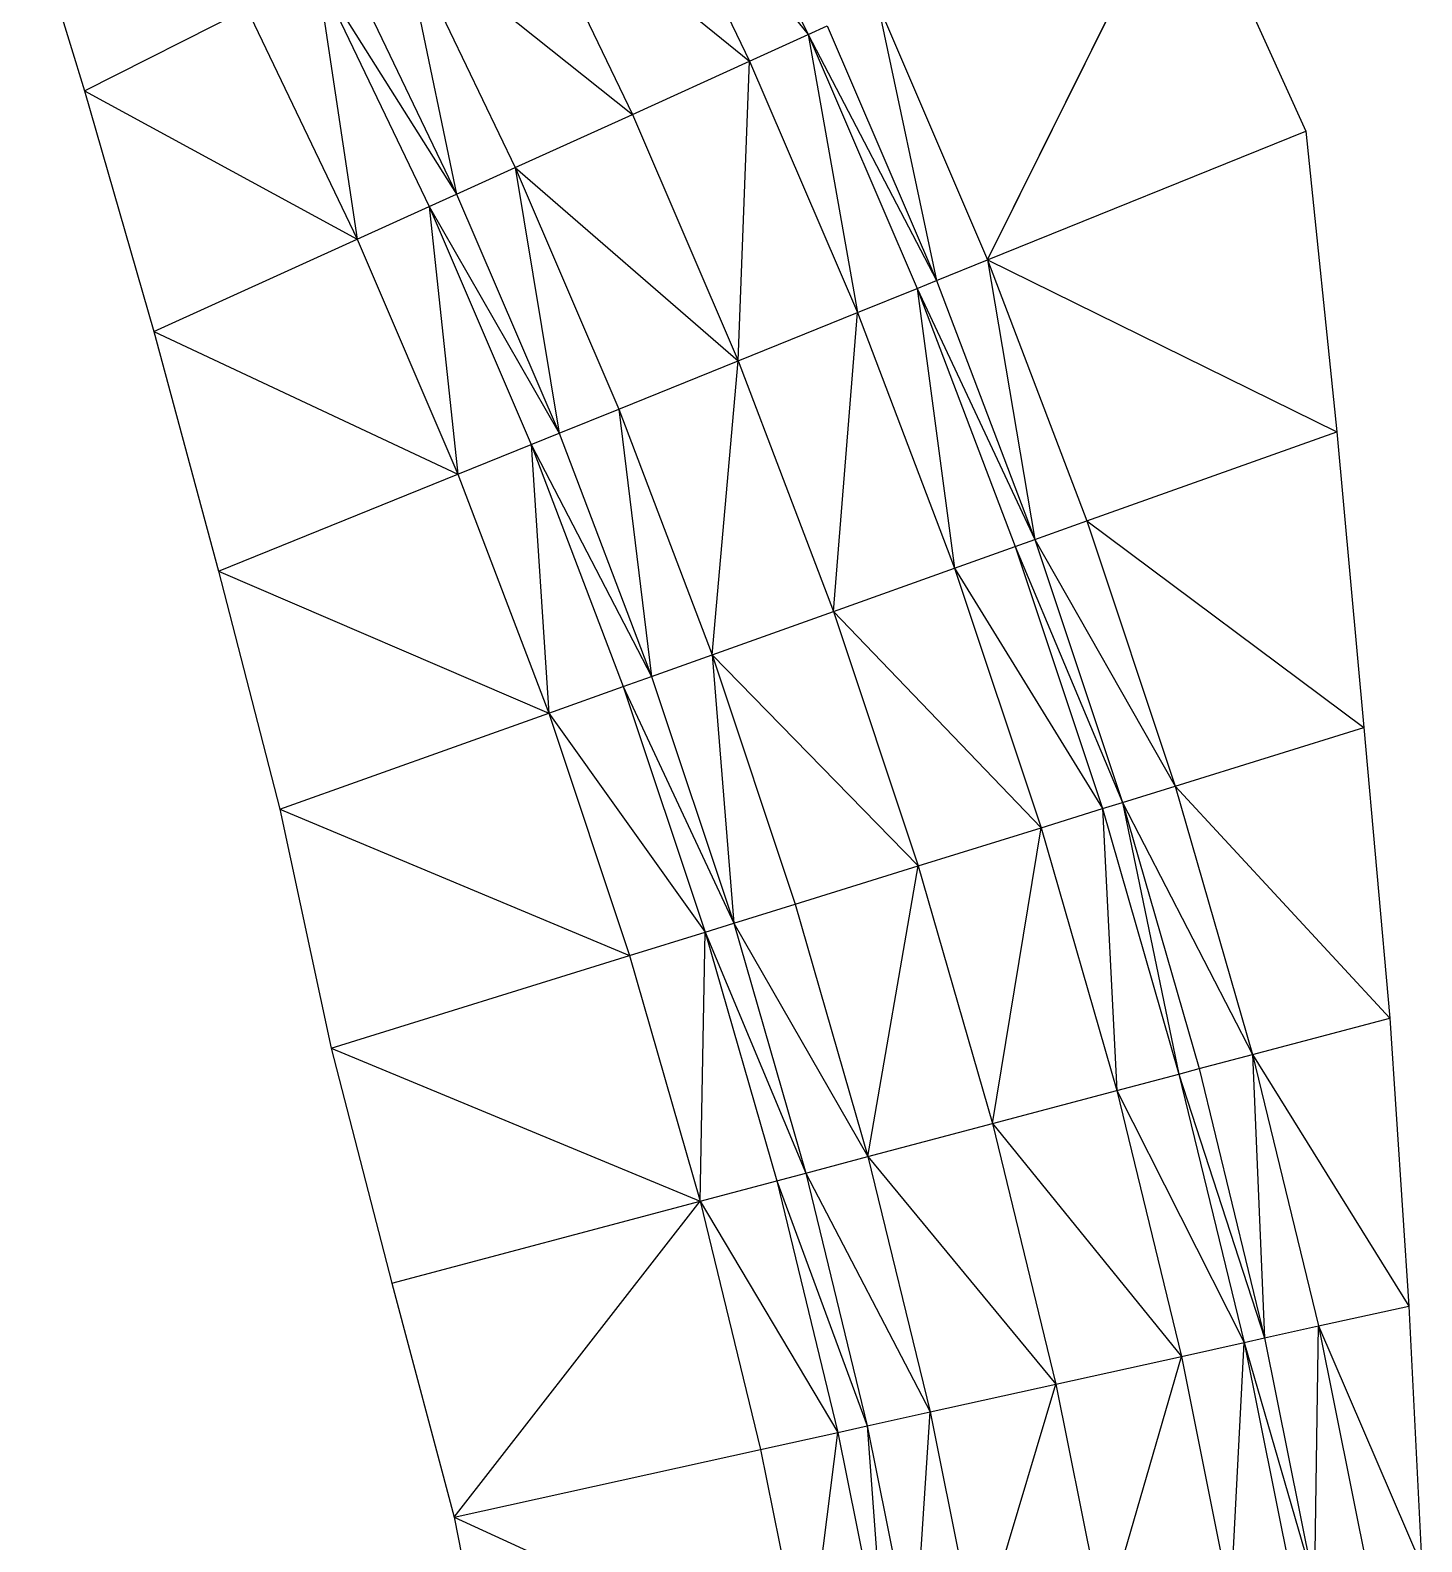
# Model space of a CAD drawing. Extents: x 2195426 to 2196998, y 328445 to 330532.
# Drawn here: x 2195979.4 to 2196109.2, y 329130.7 to 329271.6 of the extents above; entities that cross this region are included whole.
import ezdxf

# ---------------------------------------------------------------- set-up
doc = ezdxf.new("R2010")
doc.units = 0
doc.layers.add('LS-TIN-BOTTOM', color=1, linetype='CONTINUOUS')
doc.layers.add('LS-TIN-TOP', color=3, linetype='CONTINUOUS')

msp = doc.modelspace()

# ---------------------------------------------------------------- linework, layer by layer
at = {"layer": 'LS-TIN-BOTTOM'}
for p, q in [((2196040.8475, 329294.3794, 1200.0078), (2196051.9749, 329271.1599, 1200.109)), ((2196035.4919, 329291.6743, 1199.9396), (2196046.5113, 329268.6802, 1200.0408)), ((2196035.4919, 329291.6743, 1199.9396), (2196051.9749, 329271.1599, 1200.109)), ((2196024.7806, 329286.264, 1199.5148), (2196035.584, 329263.7207, 1199.616)), ((2196024.7806, 329286.264, 1199.5148), (2196046.5113, 329268.6802, 1200.0408)), ((2196068.703, 329250.1577, 1198.8056), (2196087.0524, 329287.0801, 1192.4192)), ((2196087.0524, 329287.0801, 1192.4192), (2196098.3936, 329262.1679, 1192.4)), ((2195979.4362, 329282.4732, 1193.8952), (2195984.4867, 329265.9112, 1193.3255)), ((2196014.0696, 329280.8537, 1199.09), (2196019.1932, 329256.2816, 1198.834)), ((2196014.0696, 329280.8537, 1199.09), (2196035.584, 329263.7207, 1199.616)), ((2196014.0696, 329280.8537, 1199.09), (2196024.6568, 329258.7613, 1199.1912)), ((2196008.714, 329278.1486, 1198.7328), (2196019.1932, 329256.2816, 1198.834)), ((2196006.2107, 329276.8842, 1198.1783), (2196009.919, 329252.0725, 1196.8183)), ((2196006.2107, 329276.8842, 1198.1783), (2196016.6394, 329255.1226, 1198.2795)), ((2196006.2107, 329276.8842, 1198.1783), (2196019.1932, 329256.2816, 1198.834)), ((2195984.4867, 329265.9112, 1193.3255), (2195999.6232, 329273.5568, 1196.7171)), ((2195999.6232, 329273.5568, 1196.7171), (2196009.919, 329252.0725, 1196.8183)), ((2196058.4359, 329274.0923, 1198.7044), (2196063.936, 329248.2294, 1199.8235)), ((2196058.4359, 329274.0923, 1198.7044), (2196068.703, 329250.1577, 1198.8056)), ((2196051.9749, 329271.1599, 1200.109), (2196053.7533, 329271.967, 1199.7223)), ((2196053.7533, 329271.967, 1199.7223), (2196063.936, 329248.2294, 1199.8235)), ((2196046.5113, 329268.6802, 1200.0408), (2196051.9749, 329271.1599, 1200.109)), ((2196051.9749, 329271.1599, 1200.109), (2196056.5633, 329245.247, 1200.142)), ((2196051.9749, 329271.1599, 1200.109), (2196063.936, 329248.2294, 1199.8235)), ((2196051.9749, 329271.1599, 1200.109), (2196062.1255, 329247.497, 1200.2102)), ((2196035.584, 329263.7207, 1199.616), (2196046.5113, 329268.6802, 1200.0408)), ((2196045.4389, 329240.747, 1199.7172), (2196046.5113, 329268.6802, 1200.0408)), ((2196046.5113, 329268.6802, 1200.0408), (2196056.5633, 329245.247, 1200.142)), ((2195984.4867, 329265.9112, 1193.3255), (2196009.919, 329252.0725, 1196.8183)), ((2195984.4867, 329265.9112, 1193.3255), (2195990.9537, 329243.4649, 1192.6528)), ((2196024.6568, 329258.7613, 1199.1912), (2196035.584, 329263.7207, 1199.616)), ((2196035.584, 329263.7207, 1199.616), (2196045.4389, 329240.747, 1199.7172)), ((2196068.703, 329250.1577, 1198.8056), (2196098.3936, 329262.1679, 1192.4)), ((2196098.3936, 329262.1679, 1192.4), (2196101.2763, 329234.1341, 1193.9565)), ((2196019.1932, 329256.2816, 1198.834), (2196024.6568, 329258.7613, 1199.1912)), ((2196024.6568, 329258.7613, 1199.1912), (2196028.7525, 329233.9972, 1198.9352)), ((2196024.6568, 329258.7613, 1199.1912), (2196045.4389, 329240.747, 1199.7172)), ((2196024.6568, 329258.7613, 1199.1912), (2196034.3146, 329236.2471, 1199.2924)), ((2196009.919, 329252.0725, 1196.8183), (2196016.6394, 329255.1226, 1198.2795)), ((2196016.6394, 329255.1226, 1198.2795), (2196019.1932, 329256.2816, 1198.834)), ((2196016.6394, 329255.1226, 1198.2795), (2196019.311, 329230.178, 1196.9195)), ((2196016.6394, 329255.1226, 1198.2795), (2196026.1526, 329232.9455, 1198.3807)), ((2196016.6394, 329255.1226, 1198.2795), (2196028.7525, 329233.9972, 1198.9352)), ((2196019.1932, 329256.2816, 1198.834), (2196028.7525, 329233.9972, 1198.9352)), ((2195990.9537, 329243.4649, 1192.6528), (2196009.919, 329252.0725, 1196.8183)), ((2196009.919, 329252.0725, 1196.8183), (2196019.311, 329230.178, 1196.9195)), ((2196063.936, 329248.2294, 1199.8235), (2196068.703, 329250.1577, 1198.8056)), ((2196068.703, 329250.1577, 1198.8056), (2196073.121, 329224.0881, 1199.9247)), ((2196068.703, 329250.1577, 1198.8056), (2196101.2763, 329234.1341, 1193.9565)), ((2196068.703, 329250.1577, 1198.8056), (2196077.9642, 329225.8162, 1198.9068)), ((2196062.1255, 329247.497, 1200.2102), (2196063.936, 329248.2294, 1199.8235)), ((2196063.936, 329248.2294, 1199.8235), (2196073.121, 329224.0881, 1199.9247)), ((2196056.5633, 329245.247, 1200.142), (2196062.1255, 329247.497, 1200.2102)), ((2196062.1255, 329247.497, 1200.2102), (2196065.6305, 329221.4155, 1200.2432)), ((2196062.1255, 329247.497, 1200.2102), (2196071.2815, 329223.4318, 1200.3114)), ((2196062.1255, 329247.497, 1200.2102), (2196073.121, 329224.0881, 1199.9247)), ((2196045.4389, 329240.747, 1199.7172), (2196056.5633, 329245.247, 1200.142)), ((2196054.3283, 329217.3828, 1199.8184), (2196056.5633, 329245.247, 1200.142)), ((2196056.5633, 329245.247, 1200.142), (2196065.6305, 329221.4155, 1200.2432)), ((2195990.9537, 329243.4649, 1192.6528), (2196019.311, 329230.178, 1196.9195)), ((2195990.9537, 329243.4649, 1192.6528), (2195997.0018, 329221.1536, 1192.1064)), ((2196034.3146, 329236.2471, 1199.2924), (2196045.4389, 329240.747, 1199.7172)), ((2196043.0263, 329213.3502, 1199.3936), (2196045.4389, 329240.747, 1199.7172)), ((2196045.4389, 329240.747, 1199.7172), (2196054.3283, 329217.3828, 1199.8184)), ((2196028.7525, 329233.9972, 1198.9352), (2196034.3146, 329236.2471, 1199.2924)), ((2196034.3146, 329236.2471, 1199.2924), (2196037.3752, 329211.3338, 1199.0363)), ((2196034.3146, 329236.2471, 1199.2924), (2196043.0263, 329213.3502, 1199.3936)), ((2196026.1526, 329232.9455, 1198.3807), (2196028.7525, 329233.9972, 1198.9352)), ((2196028.7525, 329233.9972, 1198.9352), (2196037.3752, 329211.3338, 1199.0363)), ((2196077.9642, 329225.8162, 1198.9068), (2196101.2763, 329234.1341, 1193.9565)), ((2196101.2763, 329234.1341, 1193.9565), (2196103.8029, 329206.5746, 1195.3223)), ((2196019.311, 329230.178, 1196.9195), (2196026.1526, 329232.9455, 1198.3807)), ((2196026.1526, 329232.9455, 1198.3807), (2196027.7828, 329207.9112, 1197.0207)), ((2196026.1526, 329232.9455, 1198.3807), (2196034.7338, 329210.3914, 1198.4819)), ((2196026.1526, 329232.9455, 1198.3807), (2196037.3752, 329211.3338, 1199.0363)), ((2195997.0018, 329221.1536, 1192.1064), (2196019.311, 329230.178, 1196.9195)), ((2196019.311, 329230.178, 1196.9195), (2196027.7828, 329207.9112, 1197.0207)), ((2196073.121, 329224.0881, 1199.9247), (2196077.9642, 329225.8162, 1198.9068)), ((2196077.9642, 329225.8162, 1198.9068), (2196086.2034, 329201.1101, 1199.008)), ((2196077.9642, 329225.8162, 1198.9068), (2196103.8029, 329206.5746, 1195.3223)), ((2196071.2815, 329223.4318, 1200.3114), (2196073.121, 329224.0881, 1199.9247)), ((2196073.121, 329224.0881, 1199.9247), (2196081.2924, 329199.5853, 1200.0259)), ((2196073.121, 329224.0881, 1199.9247), (2196086.2034, 329201.1101, 1199.008)), ((2196065.6305, 329221.4155, 1200.2432), (2196071.2815, 329223.4318, 1200.3114)), ((2196071.2815, 329223.4318, 1200.3114), (2196079.4272, 329199.0061, 1200.4126)), ((2196071.2815, 329223.4318, 1200.3114), (2196081.2924, 329199.5853, 1200.0259)), ((2195997.0018, 329221.1536, 1192.1064), (2196002.7019, 329198.9622, 1191.6947)), ((2195997.0018, 329221.1536, 1192.1064), (2196027.7828, 329207.9112, 1197.0207)), ((2196054.3283, 329217.3828, 1199.8184), (2196065.6305, 329221.4155, 1200.2432)), ((2196065.6305, 329221.4155, 1200.2432), (2196073.6971, 329197.2269, 1200.3444)), ((2196065.6305, 329221.4155, 1200.2432), (2196079.4272, 329199.0061, 1200.4126)), ((2196043.0263, 329213.3502, 1199.3936), (2196054.3283, 329217.3828, 1199.8184)), ((2196054.3283, 329217.3828, 1199.8184), (2196062.2367, 329193.6685, 1199.9196)), ((2196054.3283, 329217.3828, 1199.8184), (2196073.6971, 329197.2269, 1200.3444)), ((2196037.3752, 329211.3338, 1199.0363), (2196043.0263, 329213.3502, 1199.3936)), ((2196043.0263, 329213.3502, 1199.3936), (2196045.0464, 329188.331, 1199.1375)), ((2196043.0263, 329213.3502, 1199.3936), (2196062.2367, 329193.6685, 1199.9196)), ((2196043.0263, 329213.3502, 1199.3936), (2196050.7765, 329190.1102, 1199.4948)), ((2196034.7338, 329210.3914, 1198.4819), (2196037.3752, 329211.3338, 1199.0363)), ((2196037.3752, 329211.3338, 1199.0363), (2196045.0464, 329188.331, 1199.1375)), ((2196027.7828, 329207.9112, 1197.0207), (2196034.7338, 329210.3914, 1198.4819)), ((2196034.7338, 329210.3914, 1198.4819), (2196042.368, 329187.4994, 1198.5831)), ((2196034.7338, 329210.3914, 1198.4819), (2196045.0464, 329188.331, 1199.1375)), ((2196002.7019, 329198.9622, 1191.6947), (2196027.7828, 329207.9112, 1197.0207)), ((2196027.7828, 329207.9112, 1197.0207), (2196035.3198, 329185.3109, 1197.1219)), ((2196027.7828, 329207.9112, 1197.0207), (2196042.368, 329187.4994, 1198.5831)), ((2196086.2034, 329201.1101, 1199.008), (2196103.8029, 329206.5746, 1195.3223)), ((2196103.8029, 329206.5746, 1195.3223), (2196106.1995, 329179.4771, 1196.462)), ((2196081.2924, 329199.5853, 1200.0259), (2196086.2034, 329201.1101, 1199.008)), ((2196086.2034, 329201.1101, 1199.008), (2196093.4064, 329176.0822, 1199.1092)), ((2196086.2034, 329201.1101, 1199.008), (2196106.1995, 329179.4771, 1196.462)), ((2196002.7019, 329198.9622, 1191.6947), (2196035.3198, 329185.3109, 1197.1219)), ((2196002.7019, 329198.9622, 1191.6947), (2196007.5105, 329176.6763, 1191.2981)), ((2196073.6971, 329197.2269, 1200.3444), (2196079.4272, 329199.0061, 1200.4126)), ((2196079.4272, 329199.0061, 1200.4126), (2196081.2924, 329199.5853, 1200.0259)), ((2196079.4272, 329199.0061, 1200.4126), (2196080.7492, 329172.7234, 1200.4456)), ((2196079.4272, 329199.0061, 1200.4126), (2196086.5484, 329174.2623, 1200.5138)), ((2196081.2924, 329199.5853, 1200.0259), (2196086.5484, 329174.2623, 1200.5138)), ((2196081.2924, 329199.5853, 1200.0259), (2196093.4064, 329176.0822, 1199.1092)), ((2196081.2924, 329199.5853, 1200.0259), (2196088.4361, 329174.7633, 1200.1271)), ((2196062.2367, 329193.6685, 1199.9196), (2196073.6971, 329197.2269, 1200.3444)), ((2196069.1505, 329169.6454, 1200.0208), (2196073.6971, 329197.2269, 1200.3444)), ((2196073.6971, 329197.2269, 1200.3444), (2196080.7492, 329172.7234, 1200.4456)), ((2196050.7765, 329190.1102, 1199.4948), (2196062.2367, 329193.6685, 1199.9196)), ((2196057.552, 329166.5676, 1199.596), (2196062.2367, 329193.6685, 1199.9196)), ((2196062.2367, 329193.6685, 1199.9196), (2196069.1505, 329169.6454, 1200.0208)), ((2196045.0464, 329188.331, 1199.1375), (2196050.7765, 329190.1102, 1199.4948)), ((2196050.7765, 329190.1102, 1199.4948), (2196057.552, 329166.5676, 1199.596)), ((2196035.3198, 329185.3109, 1197.1219), (2196042.368, 329187.4994, 1198.5831)), ((2196041.9088, 329162.4163, 1197.223), (2196042.368, 329187.4994, 1198.5831)), ((2196042.368, 329187.4994, 1198.5831), (2196045.0464, 329188.331, 1199.1375)), ((2196042.368, 329187.4994, 1198.5831), (2196049.0421, 329164.3093, 1198.6843)), ((2196042.368, 329187.4994, 1198.5831), (2196051.7528, 329165.0286, 1199.2387)), ((2196045.0464, 329188.331, 1199.1375), (2196051.7528, 329165.0286, 1199.2387)), ((2196045.0464, 329188.331, 1199.1375), (2196057.552, 329166.5676, 1199.596)), ((2196007.5105, 329176.6763, 1191.2981), (2196035.3198, 329185.3109, 1197.1219)), ((2196035.3198, 329185.3109, 1197.1219), (2196041.9088, 329162.4163, 1197.223)), ((2196093.4064, 329176.0822, 1199.1092), (2196106.1995, 329179.4771, 1196.462)), ((2196106.1995, 329179.4771, 1196.462), (2196107.982, 329152.6391, 1197.4854)), ((2196007.5105, 329176.6763, 1191.2981), (2196013.1406, 329154.7821, 1191.2703)), ((2196007.5105, 329176.6763, 1191.2981), (2196041.9088, 329162.4163, 1197.223)), ((2196088.4361, 329174.7633, 1200.1271), (2196093.4064, 329176.0822, 1199.1092)), ((2196093.4064, 329176.0822, 1199.1092), (2196094.5397, 329149.6653, 1200.2283)), ((2196093.4064, 329176.0822, 1199.1092), (2196099.5606, 329150.776, 1199.2104)), ((2196093.4064, 329176.0822, 1199.1092), (2196107.982, 329152.6391, 1197.4854)), ((2196086.5484, 329174.2623, 1200.5138), (2196088.4361, 329174.7633, 1200.1271)), ((2196088.4361, 329174.7633, 1200.1271), (2196094.5397, 329149.6653, 1200.2283)), ((2196080.7492, 329172.7234, 1200.4456), (2196086.5484, 329174.2623, 1200.5138)), ((2196086.5484, 329174.2623, 1200.5138), (2196092.6328, 329149.2434, 1200.615)), ((2196086.5484, 329174.2623, 1200.5138), (2196094.5397, 329149.6653, 1200.2283)), ((2196069.1505, 329169.6454, 1200.0208), (2196080.7492, 329172.7234, 1200.4456)), ((2196080.7492, 329172.7234, 1200.4456), (2196086.7744, 329147.9473, 1200.5468)), ((2196080.7492, 329172.7234, 1200.4456), (2196092.6328, 329149.2434, 1200.615)), ((2196057.552, 329166.5676, 1199.596), (2196069.1505, 329169.6454, 1200.0208)), ((2196069.1505, 329169.6454, 1200.0208), (2196075.0576, 329145.3552, 1200.122)), ((2196069.1505, 329169.6454, 1200.0208), (2196086.7744, 329147.9473, 1200.5468)), ((2196051.7528, 329165.0286, 1199.2387), (2196057.552, 329166.5676, 1199.596)), ((2196057.552, 329166.5676, 1199.596), (2196063.341, 329142.7631, 1199.6972)), ((2196057.552, 329166.5676, 1199.596), (2196075.0576, 329145.3552, 1200.122)), ((2196049.0421, 329164.3093, 1198.6843), (2196051.7528, 329165.0286, 1199.2387)), ((2196051.7528, 329165.0286, 1199.2387), (2196057.4827, 329141.4671, 1199.3399)), ((2196051.7528, 329165.0286, 1199.2387), (2196063.341, 329142.7631, 1199.6972)), ((2196041.9088, 329162.4163, 1197.223), (2196049.0421, 329164.3093, 1198.6843)), ((2196049.0421, 329164.3093, 1198.6843), (2196054.7443, 329140.8613, 1198.7855)), ((2196049.0421, 329164.3093, 1198.6843), (2196057.4827, 329141.4671, 1199.3399)), ((2196013.1406, 329154.7821, 1191.2703), (2196041.9088, 329162.4163, 1197.223)), ((2196018.9627, 329132.9453, 1191.4709), (2196041.9088, 329162.4163, 1197.223)), ((2196041.9088, 329162.4163, 1197.223), (2196047.5384, 329139.2671, 1197.3242)), ((2196041.9088, 329162.4163, 1197.223), (2196054.7443, 329140.8613, 1198.7855)), ((2196013.1406, 329154.7821, 1191.2703), (2196018.9627, 329132.9453, 1191.4709)), ((2196099.5606, 329150.776, 1199.2104), (2196107.982, 329152.6391, 1197.4854)), ((2196107.982, 329152.6391, 1197.4854), (2196109.1912, 329128.3782, 1198.2986)), ((2196094.5397, 329149.6653, 1200.2283), (2196099.5606, 329150.776, 1199.2104)), ((2196099.1921, 329126.5617, 1200.3207), (2196099.5606, 329150.776, 1199.2104)), ((2196099.5606, 329150.776, 1199.2104), (2196104.2516, 329127.4808, 1199.3027)), ((2196099.5606, 329150.776, 1199.2104), (2196109.1912, 329128.3782, 1198.2986)), ((2196086.7744, 329147.9473, 1200.5468), (2196092.6328, 329149.2434, 1200.615)), ((2196091.3672, 329125.1401, 1200.6391), (2196092.6328, 329149.2434, 1200.615)), ((2196092.6328, 329149.2434, 1200.615), (2196094.5397, 329149.6653, 1200.2283)), ((2196092.6328, 329149.2434, 1200.615), (2196097.2706, 329126.2126, 1200.7074)), ((2196092.6328, 329149.2434, 1200.615), (2196099.1921, 329126.5617, 1200.3207)), ((2196094.5397, 329149.6653, 1200.2283), (2196099.1921, 329126.5617, 1200.3207)), ((2196075.0576, 329145.3552, 1200.122), (2196086.7744, 329147.9473, 1200.5468)), ((2196079.5603, 329122.9952, 1200.2143), (2196086.7744, 329147.9473, 1200.5468)), ((2196086.7744, 329147.9473, 1200.5468), (2196091.3672, 329125.1401, 1200.6391)), ((2196063.341, 329142.7631, 1199.6972), (2196075.0576, 329145.3552, 1200.122)), ((2196067.7537, 329120.8503, 1199.7895), (2196075.0576, 329145.3552, 1200.122)), ((2196075.0576, 329145.3552, 1200.122), (2196079.5603, 329122.9952, 1200.2143)), ((2196057.4827, 329141.4671, 1199.3399), (2196063.341, 329142.7631, 1199.6972)), ((2196061.8503, 329119.7779, 1199.4323), (2196063.341, 329142.7631, 1199.6972)), ((2196063.341, 329142.7631, 1199.6972), (2196067.7537, 329120.8503, 1199.7895)), ((2196047.5384, 329139.2671, 1197.3242), (2196054.7443, 329140.8613, 1198.7855)), ((2196051.8296, 329117.9575, 1197.4166), (2196054.7443, 329140.8613, 1198.7855)), ((2196054.7443, 329140.8613, 1198.7855), (2196057.4827, 329141.4671, 1199.3399)), ((2196054.7443, 329140.8613, 1198.7855), (2196059.0909, 329119.2766, 1198.8778)), ((2196057.4827, 329141.4671, 1199.3399), (2196059.0909, 329119.2766, 1198.8778)), ((2196057.4827, 329141.4671, 1199.3399), (2196061.8503, 329119.7779, 1199.4323)), ((2196018.9627, 329132.9453, 1191.4709), (2196047.5384, 329139.2671, 1197.3242)), ((2196047.5384, 329139.2671, 1197.3242), (2196051.8296, 329117.9575, 1197.4166)), ((2196018.9627, 329132.9453, 1191.4709), (2196023.0037, 329112.7207, 1191.557)), ((2196018.9627, 329132.9453, 1191.4709), (2196051.8296, 329117.9575, 1197.4166))]:
    msp.add_line(p, q, dxfattribs=at)
at = {"layer": 'LS-TIN-TOP'}
for p, q in [((2196040.847471, 329294.379418, 1206.170469), (2196051.97489, 329271.159877, 1206.339131)), ((2196035.491892, 329291.674281, 1206.056738), (2196046.511278, 329268.680171, 1206.2254)), ((2196035.491892, 329291.674281, 1206.056738), (2196051.97489, 329271.159877, 1206.339131)), ((2196024.780644, 329286.26396, 1205.348732), (2196035.583962, 329263.720719, 1205.517394)), ((2196024.780644, 329286.26396, 1205.348732), (2196046.511278, 329268.680171, 1206.2254)), ((2196068.702999, 329250.157686, 1204.166685), (2196087.052381, 329287.080084, 1193.522726)), ((2196087.052381, 329287.080084, 1193.522726), (2196098.393559, 329262.167913, 1193.490778)), ((2195979.436164, 329282.473169, 1195.982744), (2195984.486684, 329265.91122, 1195.033237)), ((2196014.069575, 329280.853729, 1204.640738), (2196019.193215, 329256.281644, 1204.213994)), ((2196014.069575, 329280.853729, 1204.640738), (2196035.583962, 329263.720719, 1205.517394)), ((2196014.069575, 329280.853729, 1204.640738), (2196024.656828, 329258.76135, 1204.8094)), ((2196008.713995, 329278.148592, 1204.045333), (2196019.193215, 329256.281644, 1204.213994)), ((2196006.210683, 329276.884152, 1203.121271), (2196009.919005, 329252.072468, 1200.854502)), ((2196006.210683, 329276.884152, 1203.121271), (2196016.639406, 329255.122577, 1203.289932)), ((2196006.210683, 329276.884152, 1203.121271), (2196019.193215, 329256.281644, 1204.213994)), ((2195984.486684, 329265.91122, 1195.033237), (2195999.623166, 329273.556755, 1200.68584)), ((2195999.623166, 329273.556755, 1200.68584), (2196009.919005, 329252.072468, 1200.854502)), ((2196058.435899, 329274.092259, 1203.998023), (2196063.935969, 329248.229358, 1205.86329)), ((2196058.435899, 329274.092259, 1203.998023), (2196068.702999, 329250.157686, 1204.166685)), ((2196051.97489, 329271.159877, 1206.339131), (2196053.75333, 329271.967036, 1205.694629)), ((2196053.75333, 329271.967036, 1205.694629), (2196063.935969, 329248.229358, 1205.86329)), ((2196046.511278, 329268.680171, 1206.2254), (2196051.97489, 329271.159877, 1206.339131)), ((2196051.97489, 329271.159877, 1206.339131), (2196056.563289, 329245.247011, 1206.394061)), ((2196051.97489, 329271.159877, 1206.339131), (2196063.935969, 329248.229358, 1205.86329)), ((2196051.97489, 329271.159877, 1206.339131), (2196062.125451, 329247.496979, 1206.507793)), ((2196035.583962, 329263.720719, 1205.517394), (2196046.511278, 329268.680171, 1206.2254)), ((2196045.438873, 329240.747036, 1205.686055), (2196046.511278, 329268.680171, 1206.2254)), ((2196046.511278, 329268.680171, 1206.2254), (2196056.563289, 329245.247011, 1206.394061)), ((2195984.486684, 329265.91122, 1195.033237), (2196009.919005, 329252.072468, 1200.854502)), ((2195984.486684, 329265.91122, 1195.033237), (2195990.953684, 329243.464902, 1193.912092)), ((2196024.656828, 329258.76135, 1204.8094), (2196035.583962, 329263.720719, 1205.517394)), ((2196035.583962, 329263.720719, 1205.517394), (2196045.438873, 329240.747036, 1205.686055)), ((2196068.702999, 329250.157686, 1204.166685), (2196098.393559, 329262.167913, 1193.490778)), ((2196098.393559, 329262.167913, 1193.490778), (2196101.276267, 329234.13408, 1196.08483)), ((2196019.193215, 329256.281644, 1204.213994), (2196024.656828, 329258.76135, 1204.8094)), ((2196024.656828, 329258.76135, 1204.8094), (2196028.752481, 329233.997169, 1204.382656)), ((2196024.656828, 329258.76135, 1204.8094), (2196045.438873, 329240.747036, 1205.686055)), ((2196024.656828, 329258.76135, 1204.8094), (2196034.314643, 329236.247137, 1204.978061)), ((2196009.919005, 329252.072468, 1200.854502), (2196016.639406, 329255.122577, 1203.289932)), ((2196016.639406, 329255.122577, 1203.289932), (2196019.193215, 329256.281644, 1204.213994)), ((2196016.639406, 329255.122577, 1203.289932), (2196019.310988, 329230.177959, 1201.023164)), ((2196016.639406, 329255.122577, 1203.289932), (2196026.152608, 329232.945485, 1203.458594)), ((2196016.639406, 329255.122577, 1203.289932), (2196028.752481, 329233.997169, 1204.382656)), ((2196019.193215, 329256.281644, 1204.213994), (2196028.752481, 329233.997169, 1204.382656)), ((2195990.953684, 329243.464902, 1193.912092), (2196009.919005, 329252.072468, 1200.854502)), ((2196009.919005, 329252.072468, 1200.854502), (2196019.310988, 329230.177959, 1201.023164)), ((2196063.935969, 329248.229358, 1205.86329), (2196068.702999, 329250.157686, 1204.166685)), ((2196068.702999, 329250.157686, 1204.166685), (2196073.120986, 329224.088129, 1206.031952)), ((2196068.702999, 329250.157686, 1204.166685), (2196101.276267, 329234.13408, 1196.08483)), ((2196068.702999, 329250.157686, 1204.166685), (2196077.964203, 329225.816214, 1204.335347)), ((2196062.125451, 329247.496979, 1206.507793), (2196063.935969, 329248.229358, 1205.86329)), ((2196063.935969, 329248.229358, 1205.86329), (2196073.120986, 329224.088129, 1206.031952)), ((2196056.563289, 329245.247011, 1206.394061), (2196062.125451, 329247.496979, 1206.507793)), ((2196062.125451, 329247.496979, 1206.507793), (2196065.630477, 329221.415476, 1206.562723)), ((2196062.125451, 329247.496979, 1206.507793), (2196071.281532, 329223.431802, 1206.676455)), ((2196062.125451, 329247.496979, 1206.507793), (2196073.120986, 329224.088129, 1206.031952)), ((2196045.438873, 329240.747036, 1205.686055), (2196056.563289, 329245.247011, 1206.394061)), ((2196054.328271, 329217.382791, 1205.854717), (2196056.563289, 329245.247011, 1206.394061)), ((2196056.563289, 329245.247011, 1206.394061), (2196065.630477, 329221.415476, 1206.562723)), ((2195990.953684, 329243.464902, 1193.912092), (2196019.310988, 329230.177959, 1201.023164)), ((2195990.953684, 329243.464902, 1193.912092), (2195997.001784, 329221.153589, 1193.001389)), ((2196034.314643, 329236.247137, 1204.978061), (2196045.438873, 329240.747036, 1205.686055)), ((2196043.026254, 329213.350172, 1205.146723), (2196045.438873, 329240.747036, 1205.686055)), ((2196045.438873, 329240.747036, 1205.686055), (2196054.328271, 329217.382791, 1205.854717)), ((2196028.752481, 329233.997169, 1204.382656), (2196034.314643, 329236.247137, 1204.978061)), ((2196034.314643, 329236.247137, 1204.978061), (2196037.375199, 329211.333846, 1204.551318)), ((2196034.314643, 329236.247137, 1204.978061), (2196043.026254, 329213.350172, 1205.146723)), ((2196026.152608, 329232.945485, 1203.458594), (2196028.752481, 329233.997169, 1204.382656)), ((2196028.752481, 329233.997169, 1204.382656), (2196037.375199, 329211.333846, 1204.551318)), ((2196077.964203, 329225.816214, 1204.335347), (2196101.276267, 329234.13408, 1196.08483)), ((2196101.276267, 329234.13408, 1196.08483), (2196103.802857, 329206.574641, 1198.361253)), ((2196019.310988, 329230.177959, 1201.023164), (2196026.152608, 329232.945485, 1203.458594)), ((2196026.152608, 329232.945485, 1203.458594), (2196027.782812, 329207.911233, 1201.191826)), ((2196026.152608, 329232.945485, 1203.458594), (2196034.733775, 329210.391373, 1203.627256)), ((2196026.152608, 329232.945485, 1203.458594), (2196037.375199, 329211.333846, 1204.551318)), ((2195997.001784, 329221.153589, 1193.001389), (2196019.310988, 329230.177959, 1201.023164)), ((2196019.310988, 329230.177959, 1201.023164), (2196027.782812, 329207.911233, 1201.191826)), ((2196073.120986, 329224.088129, 1206.031952), (2196077.964203, 329225.816214, 1204.335347)), ((2196077.964203, 329225.816214, 1204.335347), (2196086.203434, 329201.110097, 1204.504008)), ((2196077.964203, 329225.816214, 1204.335347), (2196103.802857, 329206.574641, 1198.361253)), ((2196071.281532, 329223.431802, 1206.676455), (2196073.120986, 329224.088129, 1206.031952)), ((2196073.120986, 329224.088129, 1206.031952), (2196081.292438, 329199.585255, 1206.200614)), ((2196073.120986, 329224.088129, 1206.031952), (2196086.203434, 329201.110097, 1204.504008)), ((2196065.630477, 329221.415476, 1206.562723), (2196071.281532, 329223.431802, 1206.676455)), ((2196071.281532, 329223.431802, 1206.676455), (2196079.427241, 329199.006119, 1206.845116)), ((2196071.281532, 329223.431802, 1206.676455), (2196081.292438, 329199.585255, 1206.200614)), ((2195997.001784, 329221.153589, 1193.001389), (2196002.701874, 329198.962224, 1192.315276)), ((2195997.001784, 329221.153589, 1193.001389), (2196027.782812, 329207.911233, 1201.191826)), ((2196054.328271, 329217.382791, 1205.854717), (2196065.630477, 329221.415476, 1206.562723)), ((2196065.630477, 329221.415476, 1206.562723), (2196073.697101, 329197.226936, 1206.731385)), ((2196065.630477, 329221.415476, 1206.562723), (2196079.427241, 329199.006119, 1206.845116)), ((2196043.026254, 329213.350172, 1205.146723), (2196054.328271, 329217.382791, 1205.854717)), ((2196054.328271, 329217.382791, 1205.854717), (2196062.236725, 329193.668539, 1206.023379)), ((2196054.328271, 329217.382791, 1205.854717), (2196073.697101, 329197.226936, 1206.731385)), ((2196037.375199, 329211.333846, 1204.551318), (2196043.026254, 329213.350172, 1205.146723)), ((2196043.026254, 329213.350172, 1205.146723), (2196045.0464, 329188.331019, 1204.71998)), ((2196043.026254, 329213.350172, 1205.146723), (2196062.236725, 329193.668539, 1206.023379)), ((2196043.026254, 329213.350172, 1205.146723), (2196050.776541, 329190.110202, 1205.315385)), ((2196034.733775, 329210.391373, 1203.627256), (2196037.375199, 329211.333846, 1204.551318)), ((2196037.375199, 329211.333846, 1204.551318), (2196045.0464, 329188.331019, 1204.71998)), ((2196027.782812, 329207.911233, 1201.191826), (2196034.733775, 329210.391373, 1203.627256)), ((2196034.733775, 329210.391373, 1203.627256), (2196042.368011, 329187.49939, 1203.795918)), ((2196034.733775, 329210.391373, 1203.627256), (2196045.0464, 329188.331019, 1204.71998)), ((2196002.701874, 329198.962224, 1192.315276), (2196027.782812, 329207.911233, 1201.191826)), ((2196027.782812, 329207.911233, 1201.191826), (2196035.319772, 329185.310943, 1201.360487)), ((2196027.782812, 329207.911233, 1201.191826), (2196042.368011, 329187.49939, 1203.795918)), ((2196086.203434, 329201.110097, 1204.504008), (2196103.802857, 329206.574641, 1198.361253)), ((2196103.802857, 329206.574641, 1198.361253), (2196106.199459, 329179.477114, 1200.260718)), ((2196081.292438, 329199.585255, 1206.200614), (2196086.203434, 329201.110097, 1204.504008)), ((2196086.203434, 329201.110097, 1204.504008), (2196093.40639, 329176.082222, 1204.67267)), ((2196086.203434, 329201.110097, 1204.504008), (2196106.199459, 329179.477114, 1200.260718)), ((2196002.701874, 329198.962224, 1192.315276), (2196035.319772, 329185.310943, 1201.360487)), ((2196002.701874, 329198.962224, 1192.315276), (2196007.510471, 329176.676277, 1191.654163)), ((2196073.697101, 329197.226936, 1206.731385), (2196079.427241, 329199.006119, 1206.845116)), ((2196079.427241, 329199.006119, 1206.845116), (2196081.292438, 329199.585255, 1206.200614)), ((2196079.427241, 329199.006119, 1206.845116), (2196080.74916, 329172.723377, 1206.900047)), ((2196079.427241, 329199.006119, 1206.845116), (2196086.548438, 329174.262329, 1207.013778)), ((2196081.292438, 329199.585255, 1206.200614), (2196086.548438, 329174.262329, 1207.013778)), ((2196081.292438, 329199.585255, 1206.200614), (2196093.40639, 329176.082222, 1204.67267)), ((2196081.292438, 329199.585255, 1206.200614), (2196088.43614, 329174.763268, 1206.369276)), ((2196062.236725, 329193.668539, 1206.023379), (2196073.697101, 329197.226936, 1206.731385)), ((2196069.150508, 329169.645446, 1206.192041), (2196073.697101, 329197.226936, 1206.731385)), ((2196073.697101, 329197.226936, 1206.731385), (2196080.74916, 329172.723377, 1206.900047)), ((2196050.776541, 329190.110202, 1205.315385), (2196062.236725, 329193.668539, 1206.023379)), ((2196057.552048, 329166.567567, 1205.484047), (2196062.236725, 329193.668539, 1206.023379)), ((2196062.236725, 329193.668539, 1206.023379), (2196069.150508, 329169.645446, 1206.192041)), ((2196045.0464, 329188.331019, 1204.71998), (2196050.776541, 329190.110202, 1205.315385)), ((2196050.776541, 329190.110202, 1205.315385), (2196057.552048, 329166.567567, 1205.484047)), ((2196035.319772, 329185.310943, 1201.360487), (2196042.368011, 329187.49939, 1203.795918)), ((2196041.908784, 329162.416319, 1201.529149), (2196042.368011, 329187.49939, 1203.795918)), ((2196042.368011, 329187.49939, 1203.795918), (2196045.0464, 329188.331019, 1204.71998)), ((2196042.368011, 329187.49939, 1203.795918), (2196049.042064, 329164.309275, 1203.964579)), ((2196042.368011, 329187.49939, 1203.795918), (2196051.75277, 329165.028615, 1204.888641)), ((2196045.0464, 329188.331019, 1204.71998), (2196051.75277, 329165.028615, 1204.888641)), ((2196045.0464, 329188.331019, 1204.71998), (2196057.552048, 329166.567567, 1205.484047)), ((2196007.510471, 329176.676277, 1191.654163), (2196035.319772, 329185.310943, 1201.360487)), ((2196035.319772, 329185.310943, 1201.360487), (2196041.908784, 329162.416319, 1201.529149)), ((2196093.40639, 329176.082222, 1204.67267), (2196106.199459, 329179.477114, 1200.260718)), ((2196106.199459, 329179.477114, 1200.260718), (2196107.981965, 329152.639109, 1201.966325)), ((2196007.510471, 329176.676277, 1191.654163), (2196013.140626, 329154.782123, 1191.60786)), ((2196007.510471, 329176.676277, 1191.654163), (2196041.908784, 329162.416319, 1201.529149)), ((2196088.43614, 329174.763268, 1206.369276), (2196093.40639, 329176.082222, 1204.67267)), ((2196093.40639, 329176.082222, 1204.67267), (2196094.539691, 329149.665257, 1206.537938)), ((2196093.40639, 329176.082222, 1204.67267), (2196099.560568, 329150.776032, 1204.841332)), ((2196093.40639, 329176.082222, 1204.67267), (2196107.981965, 329152.639109, 1201.966325)), ((2196086.548438, 329174.262329, 1207.013778), (2196088.43614, 329174.763268, 1206.369276)), ((2196088.43614, 329174.763268, 1206.369276), (2196094.539691, 329149.665257, 1206.537938)), ((2196080.74916, 329172.723377, 1206.900047), (2196086.548438, 329174.262329, 1207.013778)), ((2196086.548438, 329174.262329, 1207.013778), (2196092.632762, 329149.243385, 1207.18244)), ((2196086.548438, 329174.262329, 1207.013778), (2196094.539691, 329149.665257, 1206.537938)), ((2196069.150508, 329169.645446, 1206.192041), (2196080.74916, 329172.723377, 1206.900047)), ((2196080.74916, 329172.723377, 1206.900047), (2196086.774412, 329147.947335, 1207.068708)), ((2196080.74916, 329172.723377, 1206.900047), (2196092.632762, 329149.243385, 1207.18244)), ((2196057.552048, 329166.567567, 1205.484047), (2196069.150508, 329169.645446, 1206.192041)), ((2196069.150508, 329169.645446, 1206.192041), (2196075.057617, 329145.355213, 1206.360702)), ((2196069.150508, 329169.645446, 1206.192041), (2196086.774412, 329147.947335, 1207.068708)), ((2196051.75277, 329165.028615, 1204.888641), (2196057.552048, 329166.567567, 1205.484047)), ((2196057.552048, 329166.567567, 1205.484047), (2196063.341016, 329142.763134, 1205.652708)), ((2196057.552048, 329166.567567, 1205.484047), (2196075.057617, 329145.355213, 1206.360702)), ((2196049.042064, 329164.309275, 1203.964579), (2196051.75277, 329165.028615, 1204.888641)), ((2196051.75277, 329165.028615, 1204.888641), (2196057.482667, 329141.467084, 1205.057303)), ((2196051.75277, 329165.028615, 1204.888641), (2196063.341016, 329142.763134, 1205.652708)), ((2196041.908784, 329162.416319, 1201.529149), (2196049.042064, 329164.309275, 1203.964579)), ((2196049.042064, 329164.309275, 1203.964579), (2196054.74435, 329140.861283, 1204.133241)), ((2196049.042064, 329164.309275, 1203.964579), (2196057.482667, 329141.467084, 1205.057303)), ((2196013.140626, 329154.782123, 1191.60786), (2196041.908784, 329162.416319, 1201.529149)), ((2196018.96266, 329132.945254, 1191.942247), (2196041.908784, 329162.416319, 1201.529149)), ((2196041.908784, 329162.416319, 1201.529149), (2196047.538411, 329139.267104, 1201.697811)), ((2196041.908784, 329162.416319, 1201.529149), (2196054.74435, 329140.861283, 1204.133241)), ((2196013.140626, 329154.782123, 1191.60786), (2196018.96266, 329132.945254, 1191.942247)), ((2196099.560568, 329150.776032, 1204.841332), (2196107.981965, 329152.639109, 1201.966325)), ((2196107.981965, 329152.639109, 1201.966325), (2196109.191194, 329128.37818, 1203.321742)), ((2196094.539691, 329149.665257, 1206.537938), (2196099.560568, 329150.776032, 1204.841332)), ((2196099.19214, 329126.56168, 1206.691826), (2196099.560568, 329150.776032, 1204.841332)), ((2196099.560568, 329150.776032, 1204.841332), (2196104.251607, 329127.480819, 1204.995221)), ((2196099.560568, 329150.776032, 1204.841332), (2196109.191194, 329128.37818, 1203.321742)), ((2196086.774412, 329147.947335, 1207.068708), (2196092.632762, 329149.243385, 1207.18244)), ((2196091.367178, 329125.14014, 1207.222597), (2196092.632762, 329149.243385, 1207.18244)), ((2196092.632762, 329149.243385, 1207.18244), (2196094.539691, 329149.665257, 1206.537938)), ((2196092.632762, 329149.243385, 1207.18244), (2196097.270554, 329126.212591, 1207.336329)), ((2196092.632762, 329149.243385, 1207.18244), (2196099.19214, 329126.56168, 1206.691826)), ((2196094.539691, 329149.665257, 1206.537938), (2196099.19214, 329126.56168, 1206.691826)), ((2196075.057617, 329145.355213, 1206.360702), (2196086.774412, 329147.947335, 1207.068708)), ((2196079.560327, 329122.995222, 1206.514591), (2196086.774412, 329147.947335, 1207.068708)), ((2196086.774412, 329147.947335, 1207.068708), (2196091.367178, 329125.14014, 1207.222597)), ((2196063.341016, 329142.763134, 1205.652708), (2196075.057617, 329145.355213, 1206.360702)), ((2196067.753673, 329120.85034, 1205.806597), (2196075.057617, 329145.355213, 1206.360702)), ((2196075.057617, 329145.355213, 1206.360702), (2196079.560327, 329122.995222, 1206.514591)), ((2196057.482667, 329141.467084, 1205.057303), (2196063.341016, 329142.763134, 1205.652708)), ((2196061.850297, 329119.77789, 1205.211192), (2196063.341016, 329142.763134, 1205.652708)), ((2196063.341016, 329142.763134, 1205.652708), (2196067.753673, 329120.85034, 1205.806597)), ((2196047.538411, 329139.267104, 1201.697811), (2196054.74435, 329140.861283, 1204.133241)), ((2196051.829609, 329117.957459, 1201.8517), (2196054.74435, 329140.861283, 1204.133241)), ((2196054.74435, 329140.861283, 1204.133241), (2196057.482667, 329141.467084, 1205.057303)), ((2196054.74435, 329140.861283, 1204.133241), (2196059.090933, 329119.276604, 1204.28713)), ((2196057.482667, 329141.467084, 1205.057303), (2196059.090933, 329119.276604, 1204.28713)), ((2196057.482667, 329141.467084, 1205.057303), (2196061.850297, 329119.77789, 1205.211192)), ((2196018.96266, 329132.945254, 1191.942247), (2196047.538411, 329139.267104, 1201.697811)), ((2196047.538411, 329139.267104, 1201.697811), (2196051.829609, 329117.957459, 1201.8517)), ((2196018.96266, 329132.945254, 1191.942247), (2196023.003699, 329112.720735, 1192.085793)), ((2196018.96266, 329132.945254, 1191.942247), (2196051.829609, 329117.957459, 1201.8517))]:
    msp.add_line(p, q, dxfattribs=at)

doc.saveas('drawing.dxf')
